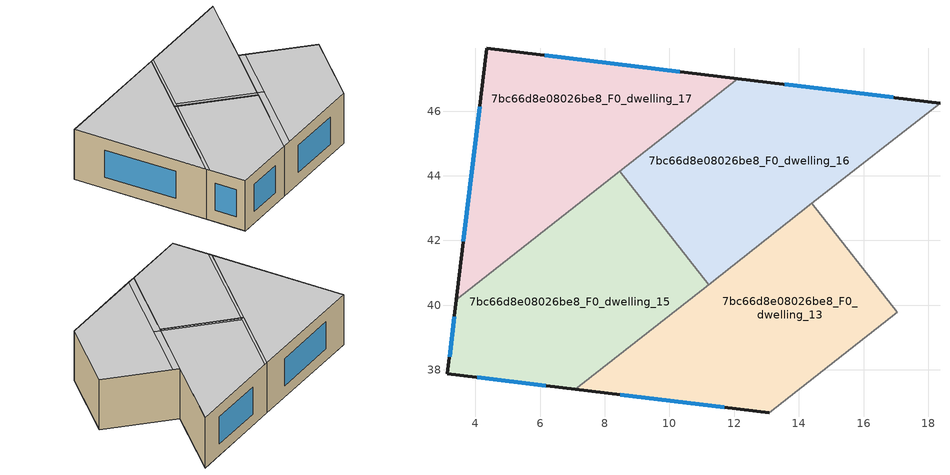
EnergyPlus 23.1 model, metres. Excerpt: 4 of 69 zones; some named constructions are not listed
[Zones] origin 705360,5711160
7bc66d8e08026be8_F0_dwelling_13
 floor ground (EU_floor_Construction): 17.04,39.79 14.41,43.14 7.09,37.4 13.08,36.68 z0
 wall outside (EU_wall_Construction): 13.08,36.68 7.09,37.4 z0:3
 wall to 7bc66d8e08026be8_F0_dwelling_14 (EU_wall_Construction): 14.41,43.14 17.04,39.79 z0:3
 wall to 7bc66d8e08026be8_F0_dwelling_11 (EU_wall_Construction): 17.04,39.79 13.08,36.68 z0:3
 wall to 7bc66d8e08026be8_F0_dwelling_15 (EU_wall_Construction): 7.09,37.4 11.21,40.64 z0:3
 wall to 7bc66d8e08026be8_F0_dwelling_16 (EU_wall_Construction): 11.21,40.64 14.4,43.14 z0:3
 window (EU_Window_Construction): 11.7,36.85 8.48,37.23 z0.69:2.31
 ceiling to 7bc66d8e08026be8_F1_dwelling_12 (EU_floor_Construction): 14.64,42.85 17.04,39.79 13.08,36.68 7.62,37.34 z3
 ceiling to 7bc66d8e08026be8_F1_dwelling_14 (EU_floor_Construction): 11.37,40.76 11.6,40.46 7.62,37.34 7.09,37.4 z3
 ceiling to 7bc66d8e08026be8_F1_dwelling_15 (EU_floor_Construction): 14.41,43.14 14.64,42.85 11.6,40.46 11.37,40.76 z3
7bc66d8e08026be8_F0_dwelling_15
 floor ground (EU_floor_Construction): 11.21,40.64 8.46,44.14 3.41,40.17 3.14,37.88 7.09,37.4 z0
 wall outside (EU_wall_Construction): 7.09,37.4 3.14,37.88 3.41,40.17 z0:3
 wall to 7bc66d8e08026be8_F0_dwelling_16 (EU_wall_Construction): 8.46,44.14 11.21,40.64 z0:3
 wall to 7bc66d8e08026be8_F0_dwelling_17 (EU_wall_Construction): 3.41,40.17 8.46,44.14 z0:3
 window (EU_Window_Construction): 3.2,38.41 3.35,39.64 / 6.18,37.51 4.05,37.77 z0.69:2.31
 ceiling to 7bc66d8e08026be8_F1_dwelling_14 (EU_floor_Construction): 8.56,44.01 11.21,40.64 7.09,37.4 3.14,37.88 3.39,39.95 z3
 ceiling to 7bc66d8e08026be8_F1_dwelling_16 (EU_floor_Construction): 8.46,44.14 8.56,44.01 3.39,39.95 3.41,40.17 z3
7bc66d8e08026be8_F0_dwelling_16
 floor ground (EU_floor_Construction): 18.36,46.25 12.11,47 8.46,44.14 11.21,40.64 z0
 wall outside (EU_wall_Construction): 12.11,47 18.36,46.25 z0:3
 wall to 7bc66d8e08026be8_F0_dwelling_14 (EU_wall_Construction): 18.36,46.25 14.41,43.14 z0:3
 wall to 7bc66d8e08026be8_F0_dwelling_17 (EU_wall_Construction): 8.46,44.14 12.11,47 z0:3
 window (EU_Window_Construction): 13.56,46.83 16.92,46.42 z0.69:2.31
 ceiling to 7bc66d8e08026be8_F1_dwelling_15 (EU_floor_Construction): 18.36,46.25 11.37,40.76 8.72,44.14 12.34,46.97 z3
 ceiling to 7bc66d8e08026be8_F1_dwelling_14 (EU_floor_Construction): 8.72,44.14 11.37,40.76 11.21,40.64 8.56,44.01 z3
 ceiling to 7bc66d8e08026be8_F1_dwelling_16 (EU_floor_Construction): 12.34,46.97 8.56,44.01 8.46,44.14 12.11,47 z3
7bc66d8e08026be8_F0_dwelling_17
 floor ground (EU_floor_Construction): 12.11,47 4.35,47.94 3.41,40.17 z0
 wall outside (EU_wall_Construction): 3.41,40.17 4.35,47.94 12.11,47 z0:3
 window (EU_Window_Construction): 3.63,41.97 4.13,46.14 / 6.14,47.72 10.31,47.22 z0.69:2.31
 ceiling to 7bc66d8e08026be8_F1_dwelling_16 (EU_floor_Construction): 12.11,47 3.41,40.17 4.35,47.94 z3
[SCHEDULE:FILE] Column Number=1; Rows to Skip at Top=0; Number of Hours of Data=8760; Column Separator=Comma; Interpolate to Timestep=No; Minutes per Item=60; Adjust Schedule for Daylight Savings=Yes
Name | File
EU_Step8_GainSchedule_7bc66d8e08026be8_F3_dwelling_1_f000 | ../../schedules/7bc66d8e08026be8/7bc66d8e08026be8_F3_dwelling_1_f000_gain.csv
EU_Step8_GainSchedule_7bc66d8e08026be8_F3_dwelling_2_f000 | ../../schedules/7bc66d8e08026be8/7bc66d8e08026be8_F3_dwelling_2_f000_gain.csv
EU_Step8_GainSchedule_7bc66d8e08026be8_F3_dwelling_3_f000 | ../../schedules/7bc66d8e08026be8/7bc66d8e08026be8_F3_dwelling_3_f000_gain.csv
EU_Step8_GainSchedule_7bc66d8e08026be8_F3_dwelling_4_f000 | ../../schedules/7bc66d8e08026be8/7bc66d8e08026be8_F3_dwelling_4_f000_gain.csv
EU_Step8_GainSchedule_7bc66d8e08026be8_F3_dwelling_5_f000 | ../../schedules/7bc66d8e08026be8/7bc66d8e08026be8_F3_dwelling_5_f000_gain.csv
EU_Step8_GainSchedule_7bc66d8e08026be8_F3_dwelling_6_f000 | ../../schedules/7bc66d8e08026be8/7bc66d8e08026be8_F3_dwelling_6_f000_gain.csv
EU_Step8_GainSchedule_7bc66d8e08026be8_F3_dwelling_7_f000 | ../../schedules/7bc66d8e08026be8/7bc66d8e08026be8_F3_dwelling_7_f000_gain.csv
EU_Step8_GainSchedule_7bc66d8e08026be8_F3_dwelling_8_f000 | ../../schedules/7bc66d8e08026be8/7bc66d8e08026be8_F3_dwelling_8_f000_gain.csv
EU_Step8_GainSchedule_7bc66d8e08026be8_F3_dwelling_9_f000 | ../../schedules/7bc66d8e08026be8/7bc66d8e08026be8_F3_dwelling_9_f000_gain.csv
EU_Step8_GainSchedule_7bc66d8e08026be8_F3_dwelling_10_f000 | ../../schedules/7bc66d8e08026be8/7bc66d8e08026be8_F3_dwelling_10_f000_gain.csv
EU_Step8_GainSchedule_7bc66d8e08026be8_F3_dwelling_11_f000 | ../../schedules/7bc66d8e08026be8/7bc66d8e08026be8_F3_dwelling_11_f000_gain.csv
EU_Step8_GainSchedule_7bc66d8e08026be8_F3_dwelling_12_f000 | ../../schedules/7bc66d8e08026be8/7bc66d8e08026be8_F3_dwelling_12_f000_gain.csv
EU_Step8_GainSchedule_7bc66d8e08026be8_F3_dwelling_13_f000 | ../../schedules/7bc66d8e08026be8/7bc66d8e08026be8_F3_dwelling_13_f000_gain.csv
EU_Step8_GainSchedule_7bc66d8e08026be8_F3_dwelling_14_f000 | ../../schedules/7bc66d8e08026be8/7bc66d8e08026be8_F3_dwelling_14_f000_gain.csv
EU_Step8_GainSchedule_7bc66d8e08026be8_F3_dwelling_15_f000 | ../../schedules/7bc66d8e08026be8/7bc66d8e08026be8_F3_dwelling_15_f000_gain.csv
EU_Step8_GainSchedule_7bc66d8e08026be8_F3_dwelling_16_f000 | ../../schedules/7bc66d8e08026be8/7bc66d8e08026be8_F3_dwelling_16_f000_gain.csv
